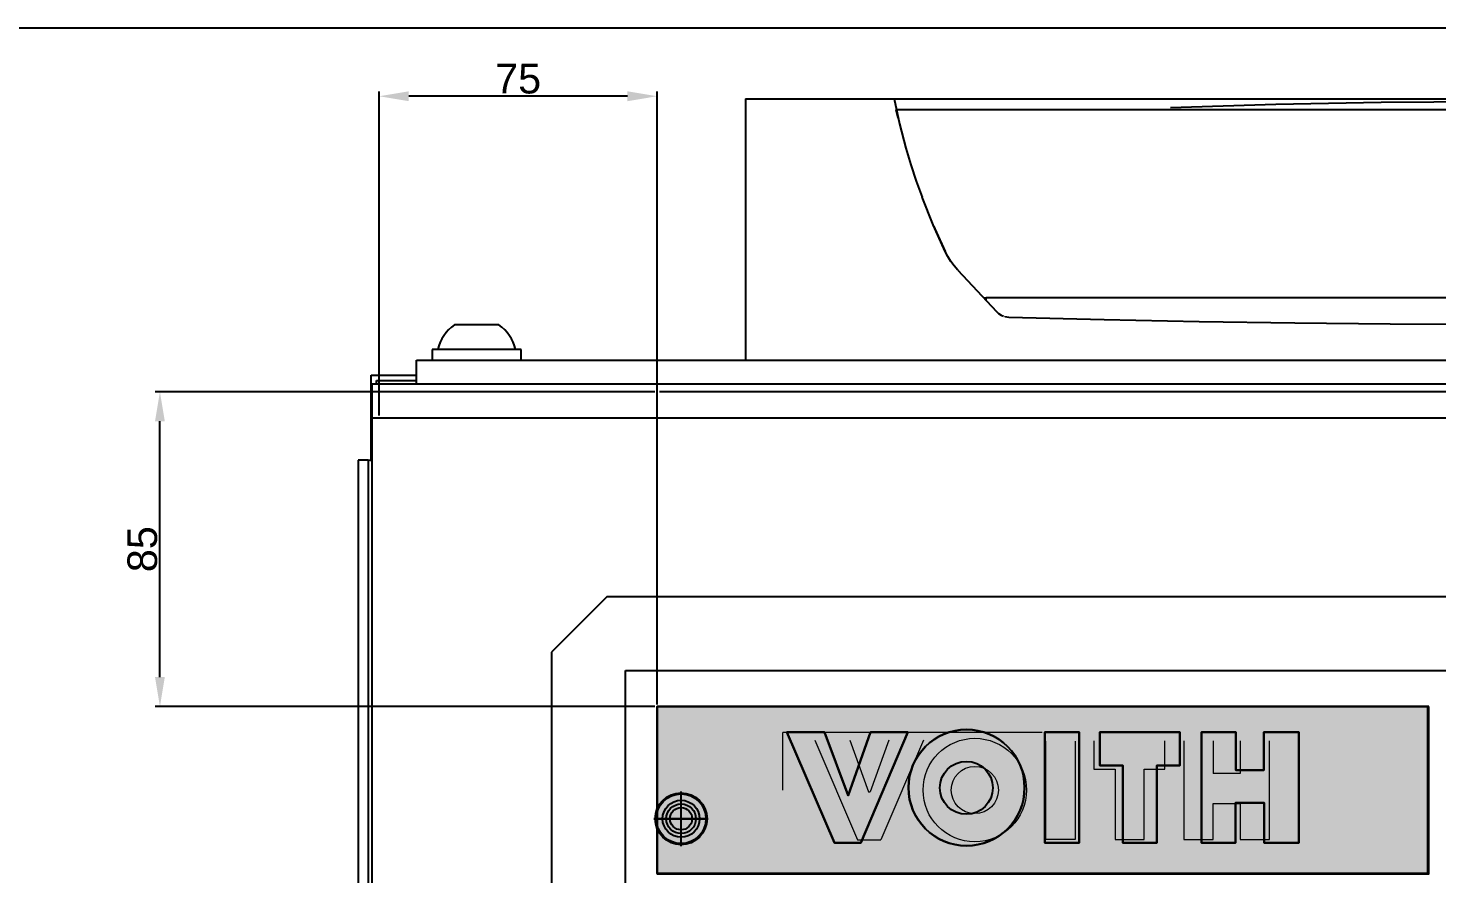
# Model space of a CAD drawing. Header units: millimetres. Extents: x 2936 to 53953, y 1541 to 47526.
# Drawn here: x 42264.9 to 42645.2, y 47297.9 to 47526.1 of the extents above; entities that cross this region are included whole.
import ezdxf

# ---------------------------------------------------------------- set-up
doc = ezdxf.new("R2010")
doc.units = ezdxf.units.MM
doc.linetypes.add('AUSGEZOGEN', pattern=[0])
doc.layers.add('! NO PLOT !', color=7, linetype='Continuous', true_color=0xff75dd, plot=False)
doc.layers.add('000-PI-Oprema', color=30, linetype='Continuous', lineweight=5)
for name, color, linetype in [('000-PI-ORMAR', 2, 'Continuous'), ('AUT_7', 7, 'Continuous'), ('CONT_2', 7, 'AUSGEZOGEN'), ('Layer 1', 7, 'Continuous')]:
    doc.layers.add(name, color=color, linetype=linetype)
doc.layers.add('KOTE', color=30, linetype='Continuous', plot=False)
doc.layers.add('Voith_Blau', color=7, linetype='AUSGEZOGEN', true_color=0x2b2c7c)
doc.layers.add('Voith_Grau', color=7, linetype='AUSGEZOGEN', true_color=0xa5a8a6)
doc.styles.get("Standard").update_dxf_attribs({"font": 'arial.ttf'})
doc.dimstyles.new('ISO-25-lb', dxfattribs={"dimtxt": 8, "dimasz": 8, "dimexe": 1.25, "dimexo": 0.625, "dimtad": 1, "dimtxsty": 'Standard', "dimcen": 5, "dimadec": 0, "dimazin": 0, "dimtfac": 1, "dimtmove": 0, "dimatfit": 3, "dimfxl": 1, "dimarcsym": 0})

# ---------------------------------------------------------------- blocks, each defined once
blk = doc.blocks.new('VX 8226.000_font')
at = {"layer": '! NO PLOT !'}
for p, q in [((24731.17, 8472.65), (24716.17, 8457.65)), ((24731.17, 8472.65), (25196.17, 8472.65)), ((24716.17, 8457.65), (24716.17, 6417.65)), ((24736.17, 8452.65), (25191.17, 8452.65)), ((24736.17, 6422.65), (24736.17, 8452.65)), ((24751.17, 8405.3), (24751.17, 8420)), ((24743.82, 8412.65), (24758.52, 8412.65))]:
    blk.add_line(p, q, dxfattribs=at)
blk.add_circle((24751.17, 8412.65), 7, dxfattribs=at)
at = {"layer": '000-PI-ORMAR'}
for p, q in [((24701.98, 8545.9), (24689.98, 8545.9)), ((24707.98, 8539.3), (24683.98, 8539.3)), ((24683.98, 8539.3), (24683.98, 8536.4)), ((24707.98, 8536.4), (24707.98, 8539.3)), ((24679.73, 8529.9), (24679.73, 8536.4)), ((24679.73, 8536.4), (25847.23, 8536.4)), ((24667.48, 8509.26), (24667.48, 8532.4)), ((24667.48, 8532.4), (24679.73, 8532.4)), ((25260.22, 8529.9), (24667.67, 8529.9)), ((24667.67, 8529.9), (24667.67, 6345.4)), ((24668.98, 8529.9), (24668.98, 8530.9)), ((24668.98, 8530.9), (24679.73, 8530.9)), ((24666.7, 8509.4), (24663.98, 8509.4)), ((24663.98, 8509.4), (24663.98, 6358.4)), ((24667.67, 8509.23), (24666.7, 8509.4)), ((24666.7, 8509.4), (24666.7, 6358.4))]:
    blk.add_line(p, q, dxfattribs=at)
for centre, start, end in [((24696.38, 8536.71), 124.8208, 166.6054), ((24695.59, 8536.71), 13.3946, 55.1792)]:
    blk.add_arc(centre, 11.2, start, end, dxfattribs=at)
blk = doc.blocks.new('*D944')
at = {"layer": 'Defpoints', "color": 0, "lineweight": 25, "ltscale": 0.25, "transparency": 16777216}
for p in [(42434.72, 47428), (42603.99, 46981.4), (42801.23, 46981.4)]:
    blk.add_point(p, dxfattribs=at)
at = {"layer": 'KOTE', "color": 0, "linetype": 'Continuous', "lineweight": -2, "ltscale": 0.25, "transparency": 16777216}
for p, q in [((42435.34, 47428), (42802.48, 47428)), ((42801.23, 47420), (42801.23, 46989.4)), ((42604.62, 46981.4), (42802.48, 46981.4))]:
    blk.add_line(p, q, dxfattribs=at)
at = {"layer": 'KOTE', "color": 0, "lineweight": 25, "ltscale": 0.25, "transparency": 16777216}
for points in [[(42799.89, 47420), (42802.56, 47420), (42801.23, 47428)], [(42799.89, 46989.4), (42802.56, 46989.4), (42801.23, 46981.4)]]:
    blk.add_solid(points, dxfattribs=at)
at = {"layer": 'KOTE', "color": 0, "lineweight": 25, "ltscale": 0.25, "transparency": 16777216, "insert": (42795.8, 47204.7), "char_height": 8, "attachment_point": 5, "rotation": 90}
blk.add_mtext('446,6', dxfattribs=at)
blk = doc.blocks.new('*D945')
at = {"layer": 'Defpoints', "color": 0, "lineweight": 25, "ltscale": 0.25, "transparency": 16777216}
for p in [(42359.69, 47507.7), (42359.69, 47420.9), (42434.69, 47342.97)]:
    blk.add_point(p, dxfattribs=at)
at = {"layer": 'KOTE', "color": 0, "linetype": 'Continuous', "lineweight": -2, "ltscale": 0.25, "transparency": 16777216}
for p, q in [((42359.69, 47421.52), (42359.69, 47508.95)), ((42426.69, 47507.7), (42367.69, 47507.7)), ((42434.69, 47343.59), (42434.69, 47508.95))]:
    blk.add_line(p, q, dxfattribs=at)
at = {"layer": 'KOTE', "color": 0, "lineweight": 25, "ltscale": 0.25, "transparency": 16777216}
for points in [[(42367.69, 47509.03), (42367.69, 47506.36), (42359.69, 47507.7)], [(42426.69, 47509.03), (42426.69, 47506.36), (42434.69, 47507.7)]]:
    blk.add_solid(points, dxfattribs=at)
at = {"layer": 'KOTE', "color": 0, "lineweight": 25, "ltscale": 0.25, "transparency": 16777216, "insert": (42397.19, 47512.39), "char_height": 8, "attachment_point": 5}
blk.add_mtext('75', dxfattribs=at)
blk = doc.blocks.new('*D946')
at = {"layer": 'Defpoints', "color": 0, "lineweight": 25, "ltscale": 0.25, "transparency": 16777216}
for p in [(42300.5, 47427.97), (42434.69, 47427.97), (42434.69, 47342.97)]:
    blk.add_point(p, dxfattribs=at)
at = {"layer": 'KOTE', "color": 0, "linetype": 'Continuous', "lineweight": -2, "ltscale": 0.25, "transparency": 16777216}
for p, q in [((42434.06, 47427.97), (42299.25, 47427.97)), ((42300.5, 47350.97), (42300.5, 47419.97)), ((42434.06, 47342.97), (42299.25, 47342.97))]:
    blk.add_line(p, q, dxfattribs=at)
at = {"layer": 'KOTE', "color": 0, "lineweight": 25, "ltscale": 0.25, "transparency": 16777216}
for points in [[(42299.17, 47419.97), (42301.83, 47419.97), (42300.5, 47427.97)], [(42299.17, 47350.97), (42301.83, 47350.97), (42300.5, 47342.97)]]:
    blk.add_solid(points, dxfattribs=at)
at = {"layer": 'KOTE', "color": 0, "lineweight": 25, "ltscale": 0.25, "transparency": 16777216, "insert": (42295.79, 47385.47), "char_height": 8, "attachment_point": 5, "rotation": 90}
blk.add_mtext('85', dxfattribs=at)

msp = doc.modelspace()

# ---------------------------------------------------------------- hatches: boundary and pattern name
at = {"layer": 'Layer 1', "linetype": 'Continuous', "lineweight": 0}
h = msp.add_hatch(color=256, dxfattribs=at)
edge = h.paths.add_edge_path()
edge.add_ellipse((42520.473, 47320.468), major_axis=(13.965, 0), ratio=1, start_angle=0, end_angle=360)
edge = h.paths.add_edge_path()
edge.add_ellipse((42520.473, 47320.468), major_axis=(6.375, 0), ratio=1, start_angle=0, end_angle=360)
for points in [[(42491.76, 47319.955), (42486.724, 47333.897), (42477.316, 47333.897), (42488.844, 47307.019), (42495.11, 47307.019), (42506.635, 47333.891), (42497.305, 47333.891), (42497.23, 47333.897), (42492.194, 47319.955)], [(42547.569, 47307.131), (42547.569, 47333.701), (42539.604, 47333.701), (42539.604, 47307.131)], [(42558.321, 47326.127), (42558.321, 47307.131), (42566.231, 47307.131), (42566.231, 47326.127), (42571.804, 47326.127), (42571.804, 47333.722), (42552.569, 47333.722), (42552.569, 47326.127)], [(42576.879, 47333.722), (42576.879, 47307.131), (42584.792, 47307.131), (42584.792, 47316.853), (42592.122, 47316.853), (42592.122, 47307.131), (42600.062, 47307.131), (42600.062, 47333.722), (42592.122, 47333.722), (42592.122, 47324.913), (42584.792, 47324.913), (42584.792, 47333.722)]]:
    msp.add_hatch(color=256, dxfattribs=at).paths.add_polyline_path(points)
at = {"layer": 'Voith_Blau'}
h = msp.add_hatch(color=256, dxfattribs=at)
h.paths.add_polyline_path([(42643.071, 47342.968), (42434.689, 47342.968), (42434.689, 47297.866), (42643.071, 47297.866)])
h.paths.add_polyline_path([(42469.757, 47336.043), (42479.93, 47336.043), (42486.245, 47319.04), (42492.272, 47336.043), (42502.385, 47336.043), (42489.713, 47306.2), (42482.571, 47306.2)], flags=16)
h.paths.add_polyline_path([(42533.92, 47321.114, -1), (42502.553, 47321.114, -1)], flags=16)
h.paths.add_polyline_path([(42525.336, 47321.073, -1), (42511.054, 47321.073, -1)], flags=0)
h.paths.add_polyline_path([(42539.371, 47336.043), (42548.659, 47336.043), (42548.659, 47306.2), (42539.371, 47306.2)], flags=16)
h.paths.add_polyline_path([(42554.231, 47336.085), (42575.861, 47336.085), (42575.861, 47327.05), (42569.628, 47327.05), (42569.628, 47306.2), (42560.423, 47306.2), (42560.423, 47327.047), (42554.231, 47327.047)], flags=16)
h.paths.add_polyline_path([(42581.649, 47336.067), (42590.929, 47336.067), (42590.929, 47325.822), (42598.524, 47325.822), (42598.524, 47336.074), (42607.927, 47336.074), (42607.927, 47306.196), (42598.606, 47306.196), (42598.606, 47316.997), (42590.887, 47316.997), (42590.887, 47306.196), (42581.649, 47306.196)], flags=16)
at = {"layer": 'Voith_Grau'}
for points in [[(42502.385, 47336.043), (42492.272, 47336.043), (42486.245, 47319.04), (42479.93, 47336.043), (42469.757, 47336.043), (42482.571, 47306.2), (42489.713, 47306.2)], [(42548.659, 47336.043), (42539.371, 47336.043), (42539.371, 47306.2), (42548.659, 47306.2)], [(42575.861, 47336.085), (42554.231, 47336.085), (42554.231, 47327.047), (42560.423, 47327.047), (42560.423, 47306.2), (42569.628, 47306.2), (42569.628, 47327.05), (42575.861, 47327.05)], [(42607.927, 47336.074), (42598.524, 47336.074), (42598.524, 47325.822), (42590.929, 47325.822), (42590.929, 47336.067), (42581.649, 47336.067), (42581.649, 47306.196), (42590.887, 47306.196), (42590.887, 47316.997), (42598.606, 47316.997), (42598.606, 47306.196), (42607.927, 47306.196)]]:
    msp.add_hatch(color=256, dxfattribs=at).paths.add_polyline_path(points)
h = msp.add_hatch(color=256, dxfattribs=at)
h.paths.add_polyline_path([(42502.553, 47321.114, 1), (42533.92, 47321.114, 1)])
h.paths.add_polyline_path([(42525.336, 47321.073, -1), (42511.054, 47321.073, -1)], flags=16)

# ---------------------------------------------------------------- linework, layer by layer
at = {"layer": '! NO PLOT !', "ltscale": 0.25}
msp.add_line((45174.001, 47526.066), (41134.001, 47526.066), dxfattribs=at)
at = {"layer": '! NO PLOT !'}
for p, q in [((42441.189, 47305.368), (42441.189, 47320.068)), ((42448.539, 47312.718), (42433.839, 47312.718))]:
    msp.add_line(p, q, dxfattribs=at)
for radius in [7, 6.7, 5, 4, 3]:
    msp.add_circle((42441.189, 47312.718), radius, dxfattribs=at)
at = {"ltscale": 0.25}
msp.add_line((42357.689, 47420.899), (42950.239, 47420.899), dxfattribs=at)
at = {"layer": '000-PI-Oprema', "ltscale": 0.25}
for p in [(42538.689, 47335.968), (42468.689, 47320.468)]:
    msp.add_line(p, (42468.689, 47335.968), dxfattribs=at)
at = {"layer": '000-PI-ORMAR'}
for p, q in [((42458.576, 47506.968), (42458.576, 47436.468)), ((42458.576, 47506.968), (42858.576, 47506.968)), ((42499.796, 47501.738), (42499.275, 47504.041)), ((42817.878, 47504.041), (42499.275, 47504.041)), ((42515.88, 47460.807), (42526.316, 47449.616)), ((42522.895, 47453.284), (42523.576, 47453.328)), ((42523.576, 47453.377), (42793.577, 47453.377)), ((42523.576, 47452.553), (42523.576, 47453.328)), ((42528.576, 47448.368), (42528.576, 47448.263)), ((42458.576, 47436.468), (42858.576, 47436.468))]:
    msp.add_line(p, q, dxfattribs=at)
for points in [[(42498.661, 47506.968), (42500.144, 47500.277), (42501.892, 47493.642), (42503.217, 47489.214), (42504.66, 47484.817), (42506.22, 47480.462)], [(42743.877, 47504.58), (42715.47, 47505.451), (42687.054, 47505.974), (42658.634, 47506.149), (42630.176, 47505.975), (42601.721, 47505.452), (42573.276, 47504.58)], [(42512.492, 47465.761), (42509.19, 47473.031), (42506.22, 47480.462)], [(42509.411, 47472.516), (42509.683, 47471.888), (42512.462, 47465.823)], [(42515.88, 47460.807), (42514.906, 47461.932), (42514.019, 47463.127), (42513.205, 47464.415), (42512.492, 47465.761)], [(42526.316, 47449.616), (42526.901, 47449.085), (42527.585, 47448.648), (42528.232, 47448.368)], [(42528.576, 47448.263), (42529.103, 47448.155), (42529.651, 47448.107)], [(42529.651, 47448.107), (42555.355, 47447.429), (42581.079, 47446.901), (42606.817, 47446.522), (42632.562, 47446.295), (42658.309, 47446.218), (42684.163, 47446.292), (42710.015, 47446.519), (42735.86, 47446.897), (42761.691, 47447.426), (42787.502, 47448.107)]]:
    msp.add_lwpolyline(points, dxfattribs=at)
at = {"layer": 'AUT_7'}
msp.add_lwpolyline([(42434.689, 47342.968), (42642.689, 47342.968), (42642.689, 47297.968), (42434.689, 47297.968)], close=True, dxfattribs=at)
at = {"layer": 'CONT_2'}
for p, q in [((42643.071, 47342.968), (42434.689, 47342.968)), ((42434.689, 47342.968), (42434.689, 47297.866)), ((42643.071, 47297.866), (42643.071, 47342.968)), ((42434.689, 47297.866), (42643.071, 47297.866))]:
    msp.add_line(p, q, dxfattribs=at)
at = {"layer": 'Layer 1', "linetype": 'Continuous', "lineweight": 0}
for p, q in [((42477.316, 47333.897), (42488.844, 47307.019)), ((42486.724, 47333.897), (42491.76, 47319.955)), ((42497.23, 47333.897), (42492.194, 47319.955)), ((42506.637, 47333.897), (42495.11, 47307.019)), ((42539.604, 47307.131), (42539.604, 47333.701)), ((42547.569, 47333.701), (42547.569, 47307.131)), ((42552.569, 47333.722), (42552.569, 47326.127)), ((42571.804, 47326.127), (42571.804, 47333.722)), ((42576.879, 47333.722), (42576.879, 47307.131)), ((42584.792, 47333.722), (42584.792, 47324.913)), ((42592.122, 47333.722), (42592.122, 47324.913)), ((42600.062, 47307.131), (42600.062, 47333.722)), ((42552.569, 47326.127), (42558.321, 47326.127)), ((42558.321, 47326.127), (42558.321, 47307.131)), ((42566.231, 47307.131), (42566.231, 47326.127)), ((42566.231, 47326.127), (42571.804, 47326.127)), ((42592.122, 47324.913), (42584.792, 47324.913)), ((42491.76, 47319.955), (42492.194, 47319.955)), ((42584.792, 47307.131), (42584.792, 47316.853)), ((42584.792, 47316.853), (42592.122, 47316.853)), ((42592.122, 47316.853), (42592.122, 47307.131)), ((42488.844, 47307.019), (42495.11, 47307.019)), ((42547.569, 47307.131), (42539.604, 47307.131)), ((42558.321, 47307.131), (42566.231, 47307.131)), ((42576.879, 47307.131), (42584.792, 47307.131)), ((42592.122, 47307.131), (42600.062, 47307.131))]:
    msp.add_line(p, q, dxfattribs=at)
for radius in [13.965, 6.375]:
    msp.add_circle((42520.473, 47320.468), radius, dxfattribs=at)
at = {"layer": 'Voith_Blau'}
for points in [[(42643.071, 47342.968), (42434.689, 47342.968), (42434.689, 47297.866), (42643.071, 47297.866)], [(42502.385, 47336.043), (42492.272, 47336.043), (42486.245, 47319.04), (42479.93, 47336.043), (42469.757, 47336.043), (42482.571, 47306.2), (42489.713, 47306.2)], [(42469.757, 47336.043), (42479.93, 47336.043), (42486.245, 47319.04), (42492.272, 47336.043), (42502.385, 47336.043), (42489.713, 47306.2), (42482.571, 47306.2)], [(42548.659, 47336.043), (42539.371, 47336.043), (42539.371, 47306.2), (42548.659, 47306.2)], [(42539.371, 47336.043), (42548.659, 47336.043), (42548.659, 47306.2), (42539.371, 47306.2)], [(42569.628, 47327.05), (42575.861, 47327.05), (42575.861, 47336.085), (42554.231, 47336.085), (42554.231, 47327.047), (42560.423, 47327.047), (42560.423, 47306.2), (42569.628, 47306.2)], [(42554.231, 47327.047), (42554.231, 47336.085), (42575.861, 47336.085), (42575.861, 47327.05), (42569.628, 47327.05), (42569.628, 47306.2), (42560.423, 47306.2), (42560.423, 47327.047)], [(42607.927, 47336.074), (42598.524, 47336.074), (42598.524, 47325.822), (42590.929, 47325.822), (42590.929, 47336.067), (42581.649, 47336.067), (42581.649, 47306.196), (42590.887, 47306.196), (42590.887, 47316.997), (42598.606, 47316.997), (42598.606, 47306.196), (42607.927, 47306.196)], [(42581.649, 47336.067), (42590.929, 47336.067), (42590.929, 47325.822), (42598.524, 47325.822), (42598.524, 47336.074), (42607.927, 47336.074), (42607.927, 47306.196), (42598.606, 47306.196), (42598.606, 47316.997), (42590.887, 47316.997), (42590.887, 47306.196), (42581.649, 47306.196)]]:
    msp.add_lwpolyline(points, close=True, dxfattribs=at)
for points in [[(42533.92, 47321.114, 1), (42502.553, 47321.114, 1)], [(42533.92, 47321.114, -1), (42502.553, 47321.114, -1)], [(42511.054, 47321.073, -1), (42525.336, 47321.073, -1)], [(42525.336, 47321.073, -1), (42511.054, 47321.073, -1)]]:
    msp.add_lwpolyline(points, format="xyb", close=True, dxfattribs=at)

# ---------------------------------------------------------------- block references
at = {"layer": '000-PI-ORMAR', "linetype": 'ByBlock', "lineweight": -2}
msp.add_blockref('VX 8226.000_font', (17690.019, 38900.066), dxfattribs=at)

# ---------------------------------------------------------------- dimensions: what is measured, and where the dimension line sits
at = {"layer": 'KOTE', "lineweight": 25, "ltscale": 0.25}
dim = msp.add_linear_dim(base=(42359.689, 47507.697), p1=(42434.689, 47342.968), p2=(42359.689, 47420.899), dimstyle='ISO-25-lb', dxfattribs=at)
dim.commit()
dim.dimension.update_dxf_attribs({"geometry": '*D945', "text_midpoint": (42397.189, 47512.39)})
for base, p1, p2, picture, middle in [((42300.501, 47427.968), (42434.689, 47342.968), (42434.689, 47427.968), '*D946', (42295.791, 47385.468)), ((42801.228, 46981.396), (42434.718, 47427.996), (42603.993, 46981.396), '*D944', (42795.796, 47204.696))]:
    dim = msp.add_linear_dim(base=base, p1=p1, p2=p2, angle=90, dimstyle='ISO-25-lb', dxfattribs=at)
    dim.commit()
    dim.dimension.update_dxf_attribs({"geometry": picture, "text_midpoint": middle})

doc.saveas('drawing.dxf')
